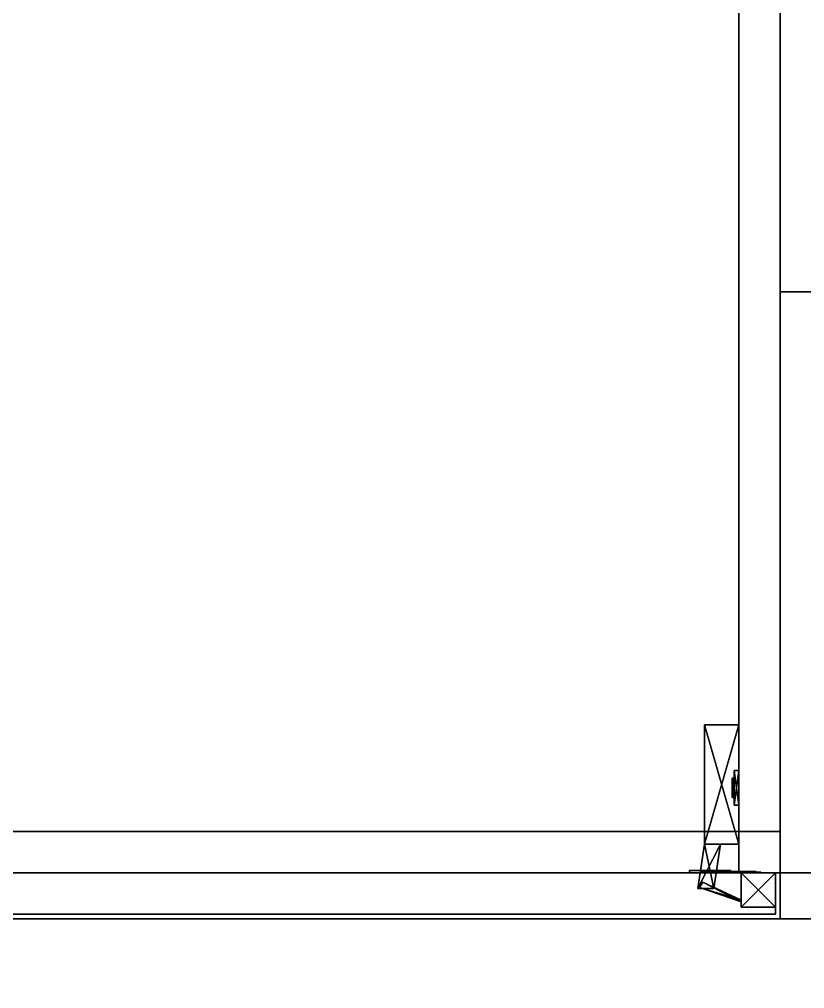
# Model space of a CAD drawing. Extents: x 0 to 7800, y -5130 to 1.
# Drawn here: x 1662.4 to 2004.3, y -869.5 to -447.2 of the extents above; entities that cross this region are included whole.
import ezdxf

# ---------------------------------------------------------------- set-up
doc = ezdxf.new("R2010")
doc.units = 0
for name, color, linetype in [('LAYER0', 7, 'CONTINUOUS'), ('LAYER132', 253, 'CONTINUOUS'), ('LAYER179', 7, 'CONTINUOUS'), ('LAYER2', 7, 'CONTINUOUS'), ('LAYER248', 7, 'CONTINUOUS'), ('LAYER265', 7, 'CONTINUOUS'), ('LAYER266', 7, 'CONTINUOUS'), ('LAYER269', 28, 'CONTINUOUS'), ('LAYER270', 253, 'CONTINUOUS'), ('LAYER271', 28, 'CONTINUOUS'), ('LAYER272', 253, 'CONTINUOUS'), ('LAYER273', 253, 'CONTINUOUS'), ('LAYER274', 253, 'CONTINUOUS'), ('LAYER275', 253, 'CONTINUOUS'), ('LAYER31', 253, 'CONTINUOUS')]:
    doc.layers.add(name, color=color, linetype=linetype)

msp = doc.modelspace()

# ---------------------------------------------------------------- linework, layer by layer
at = {"layer": 'LAYER0'}
for points, invisible_edges in [([(4030.693, -54.002, -5), (1025.693, -1555.002, -5), (1025.693, -54.002, -5), (4030.693, -54.002, -5)], 1), ([(1025.693, -1555.002, -5), (4030.693, -54.002, -5), (1412.693, -4773.002, -5), (1025.693, -1555.002, -5)], 7), ([(1025.693, -54.002), (1412.693, -4773.002), (4030.693, -54.002), (1025.693, -54.002)], 3), ([(1412.693, -4773.002, -5), (4030.693, -54.002, -5), (1412.693, -5130.002, -5), (1412.693, -4773.002, -5)], 3), ([(1412.693, -5130.002, -5), (4030.693, -54.002, -5), (2602.693, -4730.002, -5), (1412.693, -5130.002, -5)], 7), ([(4030.693, -54.002), (1412.693, -4773.002), (2602.693, -4730.002), (4030.693, -54.002)], 7)]:
    msp.add_3dface(points, dxfattribs=dict(at, invisible_edges=invisible_edges))
at = {"layer": 'LAYER132', "invisible_edges": 1}
for points in [[(1993.695, -204, 1942), (1223.695, -839, 1942), (1223.695, -204, 1942), (1993.695, -204, 1942)], [(1223.695, -839, 1942), (1993.695, -204, 1942), (1993.695, -839, 1942), (1223.695, -839, 1942)], [(1993.695, -839, 1960), (1223.695, -204, 1960), (1223.695, -839, 1960), (1993.695, -839, 1960)], [(1223.695, -204, 1960), (1993.695, -839, 1960), (1993.695, -204, 1960), (1223.695, -204, 1960)], [(1993.695, -204, 1942), (1993.695, -839, 1960), (1993.695, -839, 1942), (1993.695, -204, 1942)], [(1993.695, -839, 1960), (1993.695, -204, 1942), (1993.695, -204, 1960), (1993.695, -839, 1960)], [(1993.695, -839, 1960), (1223.695, -839, 1942), (1993.695, -839, 1942), (1993.695, -839, 1960)], [(1223.695, -839, 1942), (1993.695, -839, 1960), (1223.695, -839, 1960), (1223.695, -839, 1942)]]:
    msp.add_3dface(points, dxfattribs=at)
at = {"layer": 'LAYER179'}
for points, invisible_edges in [([(1993.695, -566, 2380), (2011.695, -584, 2380), (1993.695, -801, 2380), (1993.695, -566, 2380)], 3), ([(2011.695, -584, 2380), (1993.695, -566, 2380), (3862.695, -566, 2380), (2011.695, -584, 2380)], 5), ([(1993.695, -566, 2446), (1993.695, -801, 2380), (1993.695, -801, 2446), (1993.695, -566, 2446)], 1), ([(1993.695, -801, 2380), (1993.695, -566, 2446), (1993.695, -566, 2380), (1993.695, -801, 2380)], 1), ([(1993.695, -566, 2446), (3862.695, -566, 2380), (1993.695, -566, 2380), (1993.695, -566, 2446)], 1), ([(3862.695, -566, 2380), (1993.695, -566, 2446), (3862.695, -566, 2446), (3862.695, -566, 2380)], 1), ([(1993.695, -801, 2446), (2011.695, -819, 2446), (1993.695, -566, 2446), (1993.695, -801, 2446)], 3), ([(1993.695, -566, 2446), (2011.695, -819, 2446), (2011.695, -584, 2446), (1993.695, -566, 2446)], 5), ([(1993.695, -566, 2446), (2011.695, -584, 2446), (3862.695, -566, 2446), (1993.695, -566, 2446)], 3), ([(2011.695, -819, 2380), (1993.695, -801, 2380), (2011.695, -584, 2380), (2011.695, -819, 2380)], 3), ([(1993.695, -801, 2380), (1375.695, -819, 2380), (1375.695, -801, 2380), (1993.695, -801, 2380)], 1), ([(1375.695, -819, 2380), (1993.695, -801, 2380), (2011.695, -819, 2380), (1375.695, -819, 2380)], 3), ([(1375.695, -801, 2446), (1993.695, -801, 2380), (1375.695, -801, 2380), (1375.695, -801, 2446)], 1), ([(1993.695, -801, 2380), (1375.695, -801, 2446), (1993.695, -801, 2446), (1993.695, -801, 2380)], 1), ([(2011.695, -819, 2446), (1375.695, -801, 2446), (1375.695, -819, 2446), (2011.695, -819, 2446)], 1), ([(1375.695, -801, 2446), (2011.695, -819, 2446), (1993.695, -801, 2446), (1375.695, -801, 2446)], 3), ([(2011.695, -819, 2446), (1375.695, -819, 2380), (2011.695, -819, 2380), (2011.695, -819, 2446)], 1), ([(1375.695, -819, 2380), (2011.695, -819, 2446), (1375.695, -819, 2446), (1375.695, -819, 2380)], 1)]:
    msp.add_3dface(points, dxfattribs=dict(at, invisible_edges=invisible_edges))
at = {"layer": 'LAYER248', "invisible_edges": 1}
for points in [[(1975.695, -204, 1960), (1975.695, -819, 2380), (1975.695, -204, 2380), (1975.695, -204, 1960)], [(1975.695, -819, 2380), (1975.695, -204, 1960), (1975.695, -819, 1960), (1975.695, -819, 2380)], [(1975.695, -204, 1960), (1993.695, -819, 1960), (1975.695, -819, 1960), (1975.695, -204, 1960)], [(1993.695, -819, 1960), (1975.695, -204, 1960), (1993.695, -204, 1960), (1993.695, -819, 1960)], [(1993.695, -204, 2380), (1975.695, -819, 2380), (1993.695, -819, 2380), (1993.695, -204, 2380)], [(1975.695, -819, 2380), (1993.695, -204, 2380), (1975.695, -204, 2380), (1975.695, -819, 2380)], [(1993.695, -819, 1960), (1993.695, -204, 2380), (1993.695, -819, 2380), (1993.695, -819, 1960)], [(1993.695, -204, 2380), (1993.695, -819, 1960), (1993.695, -204, 1960), (1993.695, -204, 2380)], [(1993.695, -819, 1960), (1975.695, -819, 2380), (1975.695, -819, 1960), (1993.695, -819, 1960)], [(1975.695, -819, 2380), (1993.695, -819, 1960), (1993.695, -819, 2380), (1975.695, -819, 2380)]]:
    msp.add_3dface(points, dxfattribs=at)
at = {"layer": 'LAYER265', "invisible_edges": 1}
for points in [[(1975.695, -204, 1961), (1241.695, -819, 1961), (1241.695, -204, 1961), (1975.695, -204, 1961)], [(1241.695, -819, 1961), (1975.695, -204, 1961), (1975.695, -819, 1961), (1241.695, -819, 1961)], [(1975.695, -819, 1979), (1241.695, -204, 1979), (1241.695, -819, 1979), (1975.695, -819, 1979)], [(1241.695, -204, 1979), (1975.695, -819, 1979), (1975.695, -204, 1979), (1241.695, -204, 1979)], [(1975.695, -204, 1961), (1975.695, -819, 1979), (1975.695, -819, 1961), (1975.695, -204, 1961)], [(1975.695, -819, 1979), (1975.695, -204, 1961), (1975.695, -204, 1979), (1975.695, -819, 1979)], [(1975.695, -819, 1979), (1241.695, -819, 1961), (1975.695, -819, 1961), (1975.695, -819, 1979)], [(1241.695, -819, 1961), (1975.695, -819, 1979), (1241.695, -819, 1979), (1241.695, -819, 1961)]]:
    msp.add_3dface(points, dxfattribs=at)
at = {"layer": 'LAYER266', "invisible_edges": 1}
for points in [[(1241.695, -204, 2379), (1975.695, -819, 2379), (1975.695, -204, 2379), (1241.695, -204, 2379)], [(1975.695, -819, 2379), (1241.695, -204, 2379), (1241.695, -819, 2379), (1975.695, -819, 2379)], [(1241.695, -819, 2361), (1975.695, -204, 2361), (1975.695, -819, 2361), (1241.695, -819, 2361)], [(1975.695, -204, 2361), (1241.695, -819, 2361), (1241.695, -204, 2361), (1975.695, -204, 2361)], [(1975.695, -204, 2361), (1975.695, -819, 2379), (1975.695, -819, 2361), (1975.695, -204, 2361)], [(1975.695, -819, 2379), (1975.695, -204, 2361), (1975.695, -204, 2379), (1975.695, -819, 2379)], [(1241.695, -819, 2361), (1975.695, -819, 2379), (1241.695, -819, 2379), (1241.695, -819, 2361)], [(1975.695, -819, 2379), (1241.695, -819, 2361), (1975.695, -819, 2361), (1975.695, -819, 2379)]]:
    msp.add_3dface(points, dxfattribs=at)
at = {"layer": 'LAYER269'}
for points in [[(1954.195, -818, 2084), (1954.195, -819, 2084), (1954.195, -818, 2084)], [(1954.195, -818, 2042), (1972.195, -818, 2042), (1972.195, -818, 2042), (1954.195, -818, 2042)], [(1954.195, -818, 2084), (1972.195, -818, 2084), (1972.195, -818, 2084), (1954.195, -818, 2084)], [(1972.195, -818, 2042), (1972.195, -819, 2042), (1954.195, -819, 2042), (1954.195, -818, 2042)], [(1954.195, -819, 2042), (1954.195, -819, 2084), (1954.195, -818, 2084), (1954.195, -818, 2042)], [(1972.195, -818, 2084), (1972.195, -819, 2084), (1954.195, -819, 2084), (1954.195, -818, 2084)], [(1954.195, -819, 2042), (1972.195, -819, 2042), (1972.195, -819, 2084), (1954.195, -819, 2084)], [(1959.195, -818, 2054), (1959.195, -819, 2054), (1959.195, -819, 2072), (1959.195, -818, 2072)], [(1959.195, -818, 2054), (1959.195, -819, 2054), (1972.195, -819, 2054), (1972.195, -818, 2054)], [(1959.195, -818, 2072), (1959.195, -819, 2072), (1972.195, -819, 2072), (1972.195, -818, 2072)], [(1959.195, -819, 2054), (1959.195, -819, 2072), (1959.195, -819, 2054)], [(1972.195, -818, 2054), (1972.195, -819, 2054), (1972.195, -819, 2042), (1972.195, -818, 2042)], [(1972.195, -818, 2072), (1972.195, -819, 2072), (1972.195, -819, 2084), (1972.195, -818, 2084)], [(1972.195, -819, 2054), (1972.195, -819, 2042), (1972.195, -819, 2054)], [(1972.195, -819, 2072), (1972.195, -819, 2084), (1972.195, -819, 2072)]]:
    msp.add_3dface(points, dxfattribs=at)
for points, invisible_edges in [([(1954.195, -818, 2084), (1954.195, -818, 2042), (1959.195, -818, 2054), (1959.195, -818, 2072)], 10), ([(1954.195, -818, 2042), (1959.195, -818, 2054), (1972.195, -818, 2054), (1972.195, -818, 2042)], 1), ([(1954.195, -818, 2084), (1959.195, -818, 2072), (1972.195, -818, 2072), (1972.195, -818, 2084)], 1), ([(1972.195, -818.5, 2072), (1972.195, -818.5, 2054), (1959.195, -818.5, 2054), (1959.195, -818.5, 2072)], 1), ([(1976.404, -818.5, 2068.317), (1976.195, -818.5, 2057.5), (1972.195, -818.5, 2054), (1972.195, -818.5, 2072)], 5), ([(1972.195, -818.75, 2050), (1977.17, -818.75, 2050.99), (1976.195, -818.75, 2057.5), (1972.195, -818.75, 2054)], 2), ([(1977.17, -818.75, 2075.01), (1972.195, -818.75, 2076), (1972.195, -818.75, 2072), (1976.195, -818.75, 2068.5)], 8), ([(1983.195, -818.5, 2068.5), (1983.195, -818.5, 2057.5), (1976.195, -818.5, 2057.5), (1976.404, -818.5, 2068.317)], 4), ([(1977.17, -818.75, 2050.99), (1981.387, -818.75, 2053.808), (1979.695, -818.75, 2057.5), (1976.195, -818.75, 2057.5)], 10), ([(1981.387, -818.75, 2072.192), (1977.17, -818.75, 2075.01), (1976.195, -818.75, 2068.5), (1979.695, -818.75, 2068.5)], 10), ([(1981.387, -818.75, 2053.808), (1984.205, -818.75, 2058.025), (1983.195, -818.75, 2057.5), (1979.695, -818.75, 2057.5)], 10), ([(1984.205, -818.75, 2067.975), (1981.387, -818.75, 2072.192), (1979.695, -818.75, 2068.5), (1983.195, -818.75, 2068.5)], 10), ([(1984.205, -818.75, 2058.025), (1985.195, -818.75, 2063), (1983.195, -818.75, 2063), (1983.195, -818.75, 2057.5)], 10), ([(1985.195, -818.75, 2063), (1984.205, -818.75, 2067.975), (1983.195, -818.75, 2068.5), (1983.195, -818.75, 2063)], 10)]:
    msp.add_3dface(points, dxfattribs=dict(at, invisible_edges=invisible_edges))
at = {"layer": 'LAYER270'}
for points in [[(1975.695, -806.5, 2056.217), (1960.773, -806.5, 2056.217), (1975.695, -754.5, 2056.217), (1975.695, -806.5, 2056.217)], [(1975.695, -754.5, 2056.217), (1960.773, -806.5, 2056.217), (1960.773, -754.5, 2056.217), (1975.695, -754.5, 2056.217)], [(1975.695, -754.5, 2056.217), (1960.773, -754.5, 2056.217), (1975.695, -754.5, 2069.783), (1975.695, -754.5, 2056.217)], [(1975.695, -754.5, 2069.783), (1960.773, -754.5, 2056.217), (1960.773, -754.5, 2069.783), (1975.695, -754.5, 2069.783)], [(1975.695, -754.5, 2069.783), (1960.773, -754.5, 2069.783), (1975.695, -806.5, 2069.783), (1975.695, -754.5, 2069.783)], [(1975.695, -806.5, 2069.783), (1960.773, -754.5, 2069.783), (1960.773, -806.5, 2069.783), (1975.695, -806.5, 2069.783)], [(1960.773, -806.5, 2056.217), (1960.773, -806.5, 2069.783), (1960.773, -754.5, 2056.217), (1960.773, -806.5, 2056.217)], [(1960.773, -754.5, 2056.217), (1960.773, -806.5, 2069.783), (1960.773, -754.5, 2069.783), (1960.773, -754.5, 2056.217)], [(1973.705, -789.5, 2089), (1975.695, -789.5, 2089), (1975.695, -774.5, 2089), (1973.705, -789.5, 2089)], [(1973.705, -789.5, 2089), (1975.695, -774.5, 2089), (1973.705, -774.5, 2089), (1973.705, -789.5, 2089)], [(1973.705, -774.5, 2089), (1975.695, -774.5, 2089), (1975.695, -774.5, 2037), (1973.705, -774.5, 2089)], [(1973.705, -774.5, 2089), (1975.695, -774.5, 2037), (1973.705, -774.5, 2037), (1973.705, -774.5, 2089)], [(1973.705, -774.5, 2037), (1975.695, -774.5, 2037), (1975.695, -789.5, 2037), (1973.705, -774.5, 2037)], [(1973.705, -774.5, 2037), (1975.695, -789.5, 2037), (1973.705, -789.5, 2037), (1973.705, -774.5, 2037)], [(1973.705, -789.5, 2037), (1973.705, -789.5, 2089), (1973.705, -774.5, 2089), (1973.705, -789.5, 2037)], [(1973.705, -789.5, 2037), (1973.705, -774.5, 2089), (1973.705, -774.5, 2037), (1973.705, -789.5, 2037)], [(1972.711, -782, 2076.291), (1972.711, -777.7574, 2081.087), (1973.705, -782, 2076.291), (1972.711, -782, 2076.291)], [(1973.705, -782, 2076.291), (1972.711, -777.7574, 2081.087), (1973.705, -777.7574, 2081.087), (1973.705, -782, 2076.291)], [(1972.711, -777.7574, 2081.087), (1972.711, -782, 2085.883), (1973.705, -777.7574, 2081.087), (1972.711, -777.7574, 2081.087)], [(1973.705, -777.7574, 2081.087), (1972.711, -782, 2085.883), (1973.705, -782, 2085.883), (1973.705, -777.7574, 2081.087)], [(1972.711, -782, 2085.883), (1972.711, -777.7574, 2081.087), (1972.711, -786.2426, 2081.087), (1972.711, -782, 2085.883)], [(1972.711, -786.2426, 2081.087), (1972.711, -777.7574, 2081.087), (1972.711, -782, 2076.291), (1972.711, -786.2426, 2081.087)], [(1972.711, -782, 2040.117), (1972.711, -777.7574, 2044.913), (1973.705, -782, 2040.117), (1972.711, -782, 2040.117)], [(1973.705, -782, 2040.117), (1972.711, -777.7574, 2044.913), (1973.705, -777.7574, 2044.913), (1973.705, -782, 2040.117)], [(1972.711, -777.7574, 2044.913), (1972.711, -782, 2049.709), (1973.705, -777.7574, 2044.913), (1972.711, -777.7574, 2044.913)], [(1973.705, -777.7574, 2044.913), (1972.711, -782, 2049.709), (1973.705, -782, 2049.709), (1973.705, -777.7574, 2044.913)], [(1972.711, -782, 2049.709), (1972.711, -777.7574, 2044.913), (1972.711, -786.2426, 2044.913), (1972.711, -782, 2049.709)], [(1972.711, -786.2426, 2044.913), (1972.711, -777.7574, 2044.913), (1972.711, -782, 2040.117), (1972.711, -786.2426, 2044.913)], [(1973.705, -782, 2085.883), (1973.705, -777.7574, 2081.087), (1973.705, -782, 2076.291), (1973.705, -782, 2085.883)], [(1973.705, -782, 2049.709), (1973.705, -777.7574, 2044.913), (1973.705, -782, 2040.117), (1973.705, -782, 2049.709)], [(1972.711, -786.2426, 2081.087), (1972.711, -782, 2076.291), (1973.705, -786.2426, 2081.087), (1972.711, -786.2426, 2081.087)], [(1973.705, -786.2426, 2081.087), (1972.711, -782, 2076.291), (1973.705, -782, 2076.291), (1973.705, -786.2426, 2081.087)], [(1973.705, -782, 2085.883), (1972.711, -782, 2085.883), (1973.705, -786.2426, 2081.087), (1973.705, -782, 2085.883)], [(1973.705, -786.2426, 2081.087), (1972.711, -782, 2085.883), (1972.711, -786.2426, 2081.087), (1973.705, -786.2426, 2081.087)], [(1972.711, -786.2426, 2044.913), (1972.711, -782, 2040.117), (1973.705, -786.2426, 2044.913), (1972.711, -786.2426, 2044.913)], [(1973.705, -786.2426, 2044.913), (1972.711, -782, 2040.117), (1973.705, -782, 2040.117), (1973.705, -786.2426, 2044.913)], [(1973.705, -782, 2049.709), (1972.711, -782, 2049.709), (1973.705, -786.2426, 2044.913), (1973.705, -782, 2049.709)], [(1973.705, -786.2426, 2044.913), (1972.711, -782, 2049.709), (1972.711, -786.2426, 2044.913), (1973.705, -786.2426, 2044.913)], [(1973.705, -782, 2085.883), (1973.705, -782, 2076.291), (1973.705, -786.2426, 2081.087), (1973.705, -782, 2085.883)], [(1973.705, -782, 2049.709), (1973.705, -782, 2040.117), (1973.705, -786.2426, 2044.913), (1973.705, -782, 2049.709)], [(1975.695, -789.5, 2037), (1975.695, -789.5, 2089), (1973.705, -789.5, 2089), (1975.695, -789.5, 2037)], [(1975.695, -789.5, 2037), (1973.705, -789.5, 2089), (1973.705, -789.5, 2037), (1975.695, -789.5, 2037)], [(1964.753, -825.8654, 2056.217), (1957.789, -825.8654, 2056.217), (1967.737, -806.5, 2056.217), (1964.753, -825.8654, 2056.217)], [(1967.737, -806.5, 2056.217), (1957.789, -825.8654, 2056.217), (1960.773, -806.5, 2056.217), (1967.737, -806.5, 2056.217)], [(1964.753, -825.8654, 2069.783), (1960.773, -806.5, 2069.783), (1957.789, -825.8654, 2069.783), (1964.753, -825.8654, 2069.783)], [(1957.789, -825.8654, 2056.217), (1957.789, -825.8654, 2069.783), (1960.773, -806.5, 2056.217), (1957.789, -825.8654, 2056.217)], [(1960.773, -806.5, 2056.217), (1957.789, -825.8654, 2069.783), (1960.773, -806.5, 2069.783), (1960.773, -806.5, 2056.217)], [(1967.737, -806.5, 2069.783), (1960.773, -806.5, 2069.783), (1964.753, -825.8654, 2069.783), (1967.737, -806.5, 2069.783)], [(1960.003, -823.0754, 2057.348), (1976.286, -831.5, 2057.348), (1958.513, -825.4556, 2057.348), (1960.003, -823.0754, 2057.348)], [(1960.003, -823.0754, 2068.652), (1958.513, -825.4556, 2068.652), (1976.777, -830.9226, 2068.652), (1960.003, -823.0754, 2068.652)], [(1976.777, -830.9226, 2057.348), (1976.286, -831.5, 2057.348), (1960.003, -823.0754, 2057.348), (1976.777, -830.9226, 2057.348)], [(1976.777, -830.9226, 2068.652), (1958.513, -825.4556, 2068.652), (1976.286, -831.5, 2068.652), (1976.777, -830.9226, 2068.652)], [(1976.286, -831.5, 2057.348), (1976.286, -831.5, 2068.652), (1958.513, -825.4556, 2057.348), (1976.286, -831.5, 2057.348)], [(1958.513, -825.4556, 2057.348), (1976.286, -831.5, 2068.652), (1958.513, -825.4556, 2068.652), (1958.513, -825.4556, 2057.348)]]:
    msp.add_3dface(points, dxfattribs=at)
at = {"layer": 'LAYER271'}
for points in [[(1954.195, -818, 2298), (1954.195, -819, 2298), (1954.195, -818, 2298)], [(1954.195, -818, 2256), (1972.195, -818, 2256), (1972.195, -818, 2256), (1954.195, -818, 2256)], [(1954.195, -818, 2298), (1972.195, -818, 2298), (1972.195, -818, 2298), (1954.195, -818, 2298)], [(1972.195, -818, 2256), (1972.195, -819, 2256), (1954.195, -819, 2256), (1954.195, -818, 2256)], [(1954.195, -819, 2256), (1954.195, -819, 2298), (1954.195, -818, 2298), (1954.195, -818, 2256)], [(1972.195, -818, 2298), (1972.195, -819, 2298), (1954.195, -819, 2298), (1954.195, -818, 2298)], [(1954.195, -819, 2256), (1972.195, -819, 2256), (1972.195, -819, 2298), (1954.195, -819, 2298)], [(1959.195, -818, 2268), (1959.195, -819, 2268), (1959.195, -819, 2286), (1959.195, -818, 2286)], [(1959.195, -818, 2268), (1959.195, -819, 2268), (1972.195, -819, 2268), (1972.195, -818, 2268)], [(1959.195, -818, 2286), (1959.195, -819, 2286), (1972.195, -819, 2286), (1972.195, -818, 2286)], [(1959.195, -819, 2268), (1959.195, -819, 2286), (1959.195, -819, 2268)], [(1972.195, -818, 2268), (1972.195, -819, 2268), (1972.195, -819, 2256), (1972.195, -818, 2256)], [(1972.195, -818, 2286), (1972.195, -819, 2286), (1972.195, -819, 2298), (1972.195, -818, 2298)], [(1972.195, -819, 2268), (1972.195, -819, 2256), (1972.195, -819, 2268)], [(1972.195, -819, 2286), (1972.195, -819, 2298), (1972.195, -819, 2286)]]:
    msp.add_3dface(points, dxfattribs=at)
for points, invisible_edges in [([(1954.195, -818, 2298), (1954.195, -818, 2256), (1959.195, -818, 2268), (1959.195, -818, 2286)], 10), ([(1954.195, -818, 2256), (1959.195, -818, 2268), (1972.195, -818, 2268), (1972.195, -818, 2256)], 1), ([(1954.195, -818, 2298), (1959.195, -818, 2286), (1972.195, -818, 2286), (1972.195, -818, 2298)], 1), ([(1972.195, -818.5, 2286), (1972.195, -818.5, 2268), (1959.195, -818.5, 2268), (1959.195, -818.5, 2286)], 1), ([(1976.404, -818.5, 2282.317), (1976.195, -818.5, 2271.5), (1972.195, -818.5, 2268), (1972.195, -818.5, 2286)], 5), ([(1972.195, -818.75, 2264), (1977.17, -818.75, 2264.99), (1976.195, -818.75, 2271.5), (1972.195, -818.75, 2268)], 2), ([(1977.17, -818.75, 2289.01), (1972.195, -818.75, 2290), (1972.195, -818.75, 2286), (1976.195, -818.75, 2282.5)], 8), ([(1983.195, -818.5, 2282.5), (1983.195, -818.5, 2271.5), (1976.195, -818.5, 2271.5), (1976.404, -818.5, 2282.317)], 4), ([(1977.17, -818.75, 2264.99), (1981.387, -818.75, 2267.808), (1979.695, -818.75, 2271.5), (1976.195, -818.75, 2271.5)], 10), ([(1981.387, -818.75, 2286.192), (1977.17, -818.75, 2289.01), (1976.195, -818.75, 2282.5), (1979.695, -818.75, 2282.5)], 10), ([(1981.387, -818.75, 2267.808), (1984.205, -818.75, 2272.025), (1983.195, -818.75, 2271.5), (1979.695, -818.75, 2271.5)], 10), ([(1984.205, -818.75, 2281.975), (1981.387, -818.75, 2286.192), (1979.695, -818.75, 2282.5), (1983.195, -818.75, 2282.5)], 10), ([(1984.205, -818.75, 2272.025), (1985.195, -818.75, 2277), (1983.195, -818.75, 2277), (1983.195, -818.75, 2271.5)], 10), ([(1985.195, -818.75, 2277), (1984.205, -818.75, 2281.975), (1983.195, -818.75, 2282.5), (1983.195, -818.75, 2277)], 10)]:
    msp.add_3dface(points, dxfattribs=dict(at, invisible_edges=invisible_edges))
at = {"layer": 'LAYER272'}
for points in [[(1975.695, -806.5, 2270.217), (1960.773, -806.5, 2270.217), (1975.695, -754.5, 2270.217), (1975.695, -806.5, 2270.217)], [(1975.695, -754.5, 2270.217), (1960.773, -806.5, 2270.217), (1960.773, -754.5, 2270.217), (1975.695, -754.5, 2270.217)], [(1975.695, -754.5, 2270.217), (1960.773, -754.5, 2270.217), (1975.695, -754.5, 2283.783), (1975.695, -754.5, 2270.217)], [(1975.695, -754.5, 2283.783), (1960.773, -754.5, 2270.217), (1960.773, -754.5, 2283.783), (1975.695, -754.5, 2283.783)], [(1975.695, -754.5, 2283.783), (1960.773, -754.5, 2283.783), (1975.695, -806.5, 2283.783), (1975.695, -754.5, 2283.783)], [(1975.695, -806.5, 2283.783), (1960.773, -754.5, 2283.783), (1960.773, -806.5, 2283.783), (1975.695, -806.5, 2283.783)], [(1960.773, -806.5, 2270.217), (1960.773, -806.5, 2283.783), (1960.773, -754.5, 2270.217), (1960.773, -806.5, 2270.217)], [(1960.773, -754.5, 2270.217), (1960.773, -806.5, 2283.783), (1960.773, -754.5, 2283.783), (1960.773, -754.5, 2270.217)], [(1973.705, -789.5, 2303), (1975.695, -789.5, 2303), (1975.695, -774.5, 2303), (1973.705, -789.5, 2303)], [(1973.705, -789.5, 2303), (1975.695, -774.5, 2303), (1973.705, -774.5, 2303), (1973.705, -789.5, 2303)], [(1973.705, -774.5, 2303), (1975.695, -774.5, 2303), (1975.695, -774.5, 2251), (1973.705, -774.5, 2303)], [(1973.705, -774.5, 2303), (1975.695, -774.5, 2251), (1973.705, -774.5, 2251), (1973.705, -774.5, 2303)], [(1973.705, -774.5, 2251), (1975.695, -774.5, 2251), (1975.695, -789.5, 2251), (1973.705, -774.5, 2251)], [(1973.705, -774.5, 2251), (1975.695, -789.5, 2251), (1973.705, -789.5, 2251), (1973.705, -774.5, 2251)], [(1973.705, -789.5, 2251), (1973.705, -789.5, 2303), (1973.705, -774.5, 2303), (1973.705, -789.5, 2251)], [(1973.705, -789.5, 2251), (1973.705, -774.5, 2303), (1973.705, -774.5, 2251), (1973.705, -789.5, 2251)], [(1972.711, -782, 2290.291), (1972.711, -777.7574, 2295.087), (1973.705, -782, 2290.291), (1972.711, -782, 2290.291)], [(1973.705, -782, 2290.291), (1972.711, -777.7574, 2295.087), (1973.705, -777.7574, 2295.087), (1973.705, -782, 2290.291)], [(1972.711, -777.7574, 2295.087), (1972.711, -782, 2299.883), (1973.705, -777.7574, 2295.087), (1972.711, -777.7574, 2295.087)], [(1973.705, -777.7574, 2295.087), (1972.711, -782, 2299.883), (1973.705, -782, 2299.883), (1973.705, -777.7574, 2295.087)], [(1972.711, -782, 2299.883), (1972.711, -777.7574, 2295.087), (1972.711, -786.2426, 2295.087), (1972.711, -782, 2299.883)], [(1972.711, -786.2426, 2295.087), (1972.711, -777.7574, 2295.087), (1972.711, -782, 2290.291), (1972.711, -786.2426, 2295.087)], [(1972.711, -782, 2254.117), (1972.711, -777.7574, 2258.913), (1973.705, -782, 2254.117), (1972.711, -782, 2254.117)], [(1973.705, -782, 2254.117), (1972.711, -777.7574, 2258.913), (1973.705, -777.7574, 2258.913), (1973.705, -782, 2254.117)], [(1972.711, -777.7574, 2258.913), (1972.711, -782, 2263.709), (1973.705, -777.7574, 2258.913), (1972.711, -777.7574, 2258.913)], [(1973.705, -777.7574, 2258.913), (1972.711, -782, 2263.709), (1973.705, -782, 2263.709), (1973.705, -777.7574, 2258.913)], [(1972.711, -782, 2263.709), (1972.711, -777.7574, 2258.913), (1972.711, -786.2426, 2258.913), (1972.711, -782, 2263.709)], [(1972.711, -786.2426, 2258.913), (1972.711, -777.7574, 2258.913), (1972.711, -782, 2254.117), (1972.711, -786.2426, 2258.913)], [(1973.705, -782, 2299.883), (1973.705, -777.7574, 2295.087), (1973.705, -782, 2290.291), (1973.705, -782, 2299.883)], [(1973.705, -782, 2263.709), (1973.705, -777.7574, 2258.913), (1973.705, -782, 2254.117), (1973.705, -782, 2263.709)], [(1972.711, -786.2426, 2295.087), (1972.711, -782, 2290.291), (1973.705, -786.2426, 2295.087), (1972.711, -786.2426, 2295.087)], [(1973.705, -786.2426, 2295.087), (1972.711, -782, 2290.291), (1973.705, -782, 2290.291), (1973.705, -786.2426, 2295.087)], [(1973.705, -782, 2299.883), (1972.711, -782, 2299.883), (1973.705, -786.2426, 2295.087), (1973.705, -782, 2299.883)], [(1973.705, -786.2426, 2295.087), (1972.711, -782, 2299.883), (1972.711, -786.2426, 2295.087), (1973.705, -786.2426, 2295.087)], [(1972.711, -786.2426, 2258.913), (1972.711, -782, 2254.117), (1973.705, -786.2426, 2258.913), (1972.711, -786.2426, 2258.913)], [(1973.705, -786.2426, 2258.913), (1972.711, -782, 2254.117), (1973.705, -782, 2254.117), (1973.705, -786.2426, 2258.913)], [(1973.705, -782, 2263.709), (1972.711, -782, 2263.709), (1973.705, -786.2426, 2258.913), (1973.705, -782, 2263.709)], [(1973.705, -786.2426, 2258.913), (1972.711, -782, 2263.709), (1972.711, -786.2426, 2258.913), (1973.705, -786.2426, 2258.913)], [(1973.705, -782, 2299.883), (1973.705, -782, 2290.291), (1973.705, -786.2426, 2295.087), (1973.705, -782, 2299.883)], [(1973.705, -782, 2263.709), (1973.705, -782, 2254.117), (1973.705, -786.2426, 2258.913), (1973.705, -782, 2263.709)], [(1975.695, -789.5, 2251), (1975.695, -789.5, 2303), (1973.705, -789.5, 2303), (1975.695, -789.5, 2251)], [(1975.695, -789.5, 2251), (1973.705, -789.5, 2303), (1973.705, -789.5, 2251), (1975.695, -789.5, 2251)], [(1964.753, -825.8654, 2270.217), (1957.789, -825.8654, 2270.217), (1967.737, -806.5, 2270.217), (1964.753, -825.8654, 2270.217)], [(1967.737, -806.5, 2270.217), (1957.789, -825.8654, 2270.217), (1960.773, -806.5, 2270.217), (1967.737, -806.5, 2270.217)], [(1964.753, -825.8654, 2283.783), (1960.773, -806.5, 2283.783), (1957.789, -825.8654, 2283.783), (1964.753, -825.8654, 2283.783)], [(1957.789, -825.8654, 2270.217), (1957.789, -825.8654, 2283.783), (1960.773, -806.5, 2270.217), (1957.789, -825.8654, 2270.217)], [(1960.773, -806.5, 2270.217), (1957.789, -825.8654, 2283.783), (1960.773, -806.5, 2283.783), (1960.773, -806.5, 2270.217)], [(1967.737, -806.5, 2283.783), (1960.773, -806.5, 2283.783), (1964.753, -825.8654, 2283.783), (1967.737, -806.5, 2283.783)], [(1960.003, -823.0754, 2271.348), (1976.286, -831.5, 2271.348), (1958.513, -825.4556, 2271.348), (1960.003, -823.0754, 2271.348)], [(1960.003, -823.0754, 2282.652), (1958.513, -825.4556, 2282.652), (1976.777, -830.9226, 2282.652), (1960.003, -823.0754, 2282.652)], [(1976.777, -830.9226, 2271.348), (1976.286, -831.5, 2271.348), (1960.003, -823.0754, 2271.348), (1976.777, -830.9226, 2271.348)], [(1976.777, -830.9226, 2282.652), (1958.513, -825.4556, 2282.652), (1976.286, -831.5, 2282.652), (1976.777, -830.9226, 2282.652)], [(1976.286, -831.5, 2271.348), (1976.286, -831.5, 2282.652), (1958.513, -825.4556, 2271.348), (1976.286, -831.5, 2271.348)], [(1958.513, -825.4556, 2271.348), (1976.286, -831.5, 2282.652), (1958.513, -825.4556, 2282.652), (1958.513, -825.4556, 2271.348)]]:
    msp.add_3dface(points, dxfattribs=at)
at = {"layer": 'LAYER273', "invisible_edges": 1}
for points in [[(1610.195, -819, 2377), (1991.695, -819, 1998), (1610.195, -819, 1998), (1610.195, -819, 2377)], [(1991.695, -819, 1998), (1610.195, -819, 2377), (1991.695, -819, 2377), (1991.695, -819, 1998)], [(1610.195, -837, 1998), (1991.695, -819, 1998), (1991.695, -837, 1998), (1610.195, -837, 1998)], [(1991.695, -819, 1998), (1610.195, -837, 1998), (1610.195, -819, 1998), (1991.695, -819, 1998)], [(1610.195, -819, 2377), (1991.695, -837, 2377), (1991.695, -819, 2377), (1610.195, -819, 2377)], [(1991.695, -837, 2377), (1610.195, -819, 2377), (1610.195, -837, 2377), (1991.695, -837, 2377)], [(1991.695, -837, 2377), (1991.695, -819, 1998), (1991.695, -819, 2377), (1991.695, -837, 2377)], [(1991.695, -819, 1998), (1991.695, -837, 2377), (1991.695, -837, 1998), (1991.695, -819, 1998)], [(1991.695, -837, 2377), (1610.195, -837, 1998), (1991.695, -837, 1998), (1991.695, -837, 2377)], [(1610.195, -837, 1998), (1991.695, -837, 2377), (1610.195, -837, 2377), (1610.195, -837, 1998)]]:
    msp.add_3dface(points, dxfattribs=at)
at = {"layer": 'LAYER274'}
for points in [[(1991.695, -819, 1998), (1991.695, -819, 1983), (1976.695, -819, 1998), (1991.695, -819, 1998)], [(1976.695, -819, 1998), (1991.695, -819, 1983), (1976.695, -819, 1983), (1976.695, -819, 1998)], [(1991.695, -834, 1998), (1991.695, -819, 1998), (1976.695, -834, 1998), (1991.695, -834, 1998)], [(1976.695, -834, 1998), (1991.695, -819, 1998), (1976.695, -819, 1998), (1976.695, -834, 1998)], [(1976.695, -834, 1998), (1976.695, -819, 1998), (1976.695, -834, 1983), (1976.695, -834, 1998)], [(1976.695, -834, 1983), (1976.695, -819, 1998), (1976.695, -819, 1983), (1976.695, -834, 1983)], [(1976.695, -834, 1983), (1976.695, -819, 1983), (1991.695, -834, 1983), (1976.695, -834, 1983)], [(1991.695, -834, 1983), (1976.695, -819, 1983), (1991.695, -819, 1983), (1991.695, -834, 1983)], [(1991.695, -834, 1998), (1991.695, -834, 1983), (1991.695, -819, 1998), (1991.695, -834, 1998)], [(1991.695, -819, 1998), (1991.695, -834, 1983), (1991.695, -819, 1983), (1991.695, -819, 1998)], [(1976.695, -834, 1998), (1976.695, -834, 1983), (1991.695, -834, 1998), (1976.695, -834, 1998)], [(1991.695, -834, 1998), (1976.695, -834, 1983), (1991.695, -834, 1983), (1991.695, -834, 1998)]]:
    msp.add_3dface(points, dxfattribs=at)
at = {"layer": 'LAYER275'}
for points in [[(1991.695, -819, 1998), (1991.695, -819, 1983), (1976.695, -819, 1998), (1991.695, -819, 1998)], [(1976.695, -819, 1998), (1991.695, -819, 1983), (1976.695, -819, 1983), (1976.695, -819, 1998)], [(1991.695, -834, 1998), (1991.695, -819, 1998), (1976.695, -834, 1998), (1991.695, -834, 1998)], [(1976.695, -834, 1998), (1991.695, -819, 1998), (1976.695, -819, 1998), (1976.695, -834, 1998)], [(1976.695, -834, 1998), (1976.695, -819, 1998), (1976.695, -834, 1983), (1976.695, -834, 1998)], [(1976.695, -834, 1983), (1976.695, -819, 1998), (1976.695, -819, 1983), (1976.695, -834, 1983)], [(1976.695, -834, 1983), (1976.695, -819, 1983), (1991.695, -834, 1983), (1976.695, -834, 1983)], [(1991.695, -834, 1983), (1976.695, -819, 1983), (1991.695, -819, 1983), (1991.695, -834, 1983)], [(1991.695, -834, 1998), (1991.695, -834, 1983), (1991.695, -819, 1998), (1991.695, -834, 1998)], [(1991.695, -819, 1998), (1991.695, -834, 1983), (1991.695, -819, 1983), (1991.695, -819, 1998)], [(1976.695, -834, 1998), (1976.695, -834, 1983), (1991.695, -834, 1998), (1976.695, -834, 1998)], [(1991.695, -834, 1998), (1976.695, -834, 1983), (1991.695, -834, 1983), (1991.695, -834, 1998)]]:
    msp.add_3dface(points, dxfattribs=at)
at = {"layer": 'LAYER31', "invisible_edges": 1}
for points in [[(1993.695, -204, 180), (2011.695, -839, 180), (1993.695, -839, 180), (1993.695, -204, 180)], [(2011.695, -839, 180), (1993.695, -204, 180), (2011.695, -204, 180), (2011.695, -839, 180)], [(2011.695, -204, 2380), (1993.695, -839, 2380), (2011.695, -839, 2380), (2011.695, -204, 2380)], [(1993.695, -839, 2380), (2011.695, -204, 2380), (1993.695, -204, 2380), (1993.695, -839, 2380)], [(1993.695, -839, 2380), (1993.695, -204, 180), (1993.695, -839, 180), (1993.695, -839, 2380)], [(1993.695, -204, 180), (1993.695, -839, 2380), (1993.695, -204, 2380), (1993.695, -204, 180)], [(1993.695, -839, 2380), (2011.695, -839, 180), (2011.695, -839, 2380), (1993.695, -839, 2380)], [(2011.695, -839, 180), (1993.695, -839, 2380), (1993.695, -839, 180), (2011.695, -839, 180)]]:
    msp.add_3dface(points, dxfattribs=at)

# ---------------------------------------------------------------- meshes
at = {"layer": 'LAYER2'}
mesh = msp.add_polymesh((14, 2), dxfattribs=at)
for k, corner in enumerate([(1175.695, -1705, 2657), (-0.0002, -1705, 2657), (1175.695, -204, 2657), (1175.695, -1705, 2657), (3880.695, -204, 2657), (1175.695, -204, 2657), (3880.695, -439, 2657), (3880.695, -204, 2657), (5280.695, -439, 2657), (3880.695, -439, 2657), (5280.695, -149, 2657), (5280.695, -439, 2657), (7049.695, -149, 2657), (5280.695, -149, 2657), (7049.695, -289, 2657), (7049.695, -149, 2657), (7649.695, -289, 2657), (7049.695, -289, 2657), (7649.695, -1684, 2657), (7649.695, -289, 2657), (7049.695, -1684, 2657), (7649.695, -1684, 2657), (7049.695, -1779, 2657), (7049.695, -1684, 2657), (3151.695, -1779, 2657), (7049.695, -1779, 2657), (3151.695, -1929, 2657), (7199.695, -1929, 2657)]):
    mesh.set_mesh_vertex(divmod(k, 2), corner)
at = {"layer": 'LAYER269'}
mesh = msp.add_polymesh((2, 9), dxfattribs=at)
for k, corner in enumerate([(1972.195, -818.75, 2050), (1977.17, -818.75, 2050.99), (1981.387, -818.75, 2053.808), (1984.205, -818.75, 2058.025), (1985.195, -818.75, 2063), (1984.205, -818.75, 2067.975), (1981.387, -818.75, 2072.192), (1977.17, -818.75, 2075.01), (1972.195, -818.75, 2076), (1972.195, -819, 2050), (1977.17, -819, 2050.99), (1981.387, -819, 2053.808), (1984.205, -819, 2058.025), (1985.195, -819, 2063), (1984.205, -819, 2067.975), (1981.387, -819, 2072.192), (1977.17, -819, 2075.01), (1972.195, -819, 2076)]):
    mesh.set_mesh_vertex(divmod(k, 9), corner)
at = {"layer": 'LAYER271'}
mesh = msp.add_polymesh((2, 9), dxfattribs=at)
for k, corner in enumerate([(1972.195, -818.75, 2264), (1977.17, -818.75, 2264.99), (1981.387, -818.75, 2267.808), (1984.205, -818.75, 2272.025), (1985.195, -818.75, 2277), (1984.205, -818.75, 2281.975), (1981.387, -818.75, 2286.192), (1977.17, -818.75, 2289.01), (1972.195, -818.75, 2290), (1972.195, -819, 2264), (1977.17, -819, 2264.99), (1981.387, -819, 2267.808), (1984.205, -819, 2272.025), (1985.195, -819, 2277), (1984.205, -819, 2281.975), (1981.387, -819, 2286.192), (1977.17, -819, 2289.01), (1972.195, -819, 2290)]):
    mesh.set_mesh_vertex(divmod(k, 9), corner)

doc.saveas('drawing.dxf')
